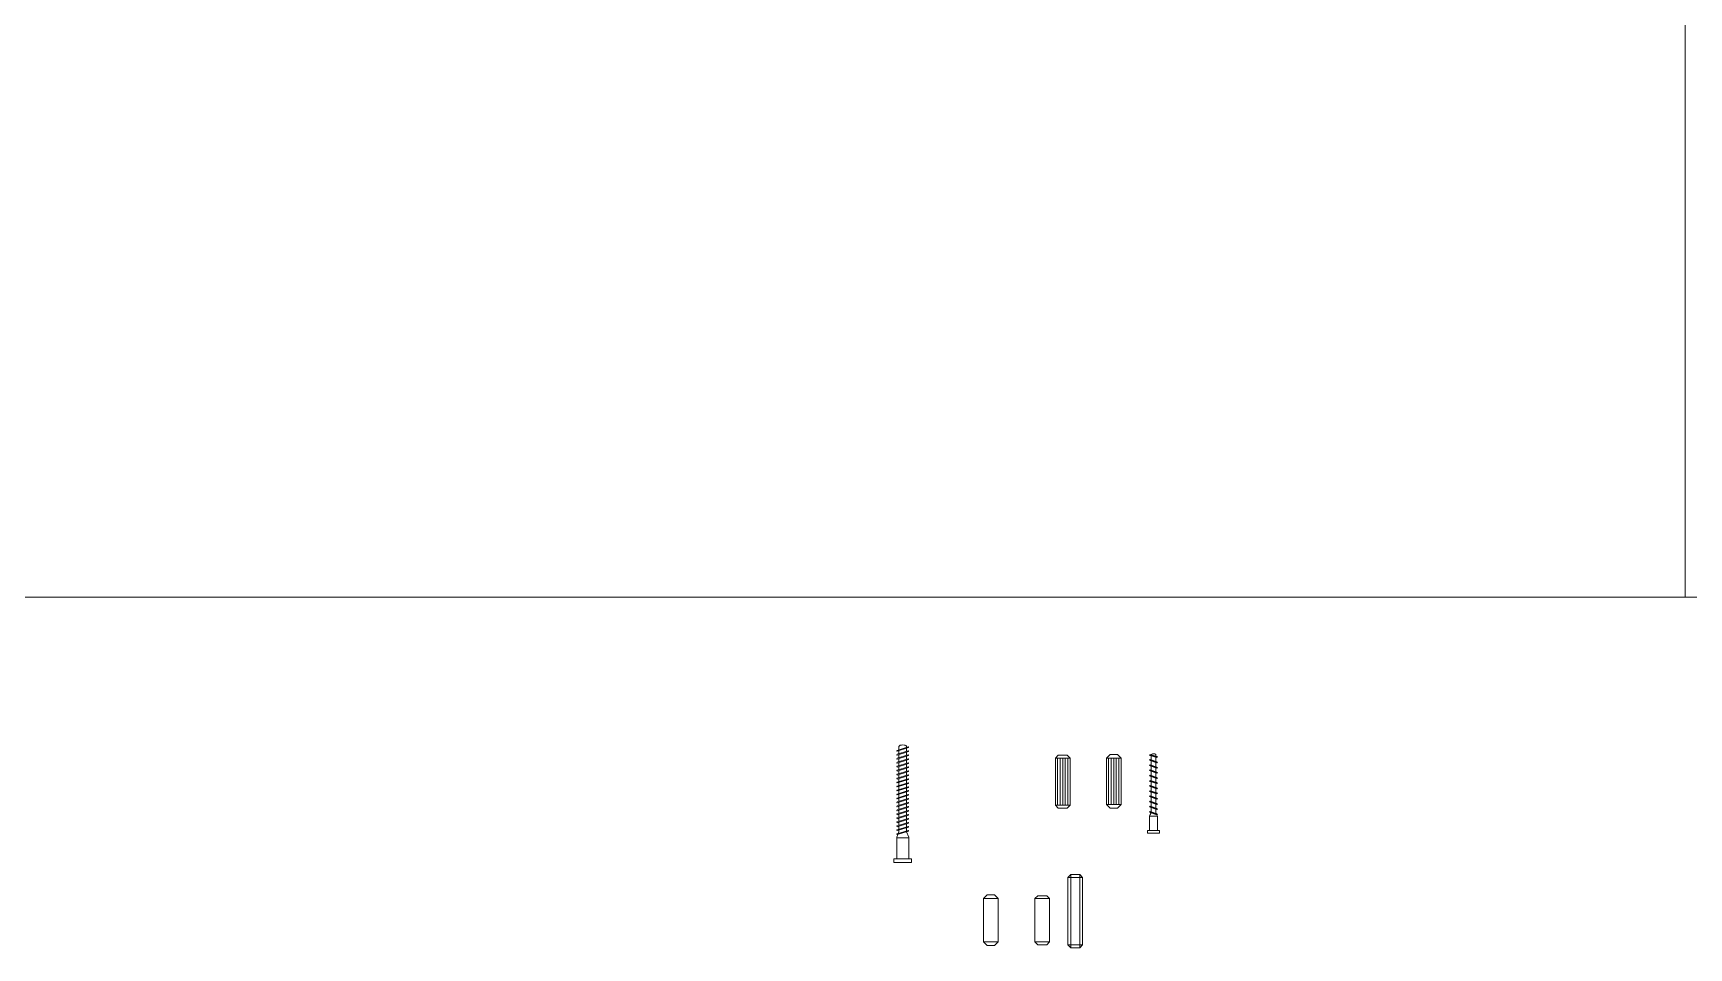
# Model space of a CAD drawing. Header units: centimetres. Extents: x -2268 to 1812, y -1681 to 1458.
# Drawn here: x -343.2 to -286.9, y 119.8 to 150.9 of the extents above; entities that cross this region are included whole.
import ezdxf

# ---------------------------------------------------------------- set-up
doc = ezdxf.new("R2010")
doc.units = ezdxf.units.CM
for name, color, linetype, lineweight in [('0_Num_Penna__7', 7, 'Continuous', 18), ('A-FURN_Num_Penna__252_Num_Penna__252_Num_Penna__3_Num_Penna__252_Num_Penna__252_Num_Penna__252_Num_Penna__252_Num_Penna__252_Num_Penna__252_Num_Penna__252_Num_Penna__252_Num_Penna__252_Num_Penna__252_Num_Penna__252_Num_Penna__240', 240, 'Continuous', 18), ('A-FURN_Num_Penna__252_Num_Penna__252_Num_Penna__3_Num_Penna__252_Num_Penna__252_Num_Penna__252_Num_Penna__252_Num_Penna__252_Num_Penna__252_Num_Penna__252_Num_Penna__252_Num_Penna__252_Num_Penna__252_Num_Penna__252_Num_Penna__3', 3, 'Continuous', 18), ('A-FURN_Num_Penna__252_Num_Penna__252_Num_Penna__3_Num_Penna__252_Num_Penna__252_Num_Penna__252_Num_Penna__252_Num_Penna__252_Num_Penna__252_Num_Penna__252_Num_Penna__252_Num_Penna__252_Num_Penna__252_Num_Penna__252_Num_Penna__5', 5, 'Continuous', 18), ('A-FURN_Num_Penna__252_Num_Penna__252_Num_Penna__3_Num_Penna__252_Num_Penna__252_Num_Penna__252_Num_Penna__252_Num_Penna__252_Num_Penna__252_Num_Penna__252_Num_Penna__252_Num_Penna__252_Num_Penna__252_Num_Penna__252_Num_Penna__7', 7, 'Continuous', 18), ('filatura_Num_Penna__8', 8, 'Continuous', 18), ('PDF _Geometria_Num_Penna__7', 7, 'Continuous', 18), ('PDF2_Geometry_Num_Penna__7_Num_Penna__7_Num_Penna__7_Num_Penna__7_Num_Penna__7_Num_Penna__7_Num_Penna__7_Num_Penna__5', 5, 'Continuous', 18), ('PDF2_Geometry_Num_Penna__7_Num_Penna__7_Num_Penna__7_Num_Penna__7_Num_Penna__7_Num_Penna__7_Num_Penna__7_Num_Penna__7', 7, 'Continuous', 18), ('VITE_Num_Penna__7', 7, 'Continuous', 18)]:
    doc.layers.add(name, color=color, linetype=linetype, lineweight=lineweight)

msp = doc.modelspace()

# ---------------------------------------------------------------- linework, layer by layer
at = {"layer": '0_Num_Penna__7', "color": 7, "linetype": 'Continuous', "lineweight": 18}
for p, q in [((-308.4267, 126.2615), (-308.3267, 126.3615)), ((-308.3267, 126.3615), (-308.0267, 126.3615)), ((-307.9267, 126.2615), (-308.0267, 126.3615)), ((-308.4267, 124.6615), (-308.3267, 124.5615)), ((-307.9267, 124.6615), (-308.0267, 124.5615)), ((-308.3267, 124.5615), (-308.0267, 124.5615)), ((-307.999, 122.1992), (-307.899, 122.2992)), ((-307.999, 122.1992), (-307.999, 119.8992)), ((-307.599, 122.2992), (-307.899, 122.2992)), ((-307.599, 122.2992), (-307.499, 122.1992)), ((-307.499, 121.2992), (-307.499, 122.1992)), ((-309.1215, 121.4762), (-309.0215, 121.5762)), ((-309.0215, 121.5762), (-308.7215, 121.5762)), ((-308.6215, 121.4762), (-308.7215, 121.5762)), ((-307.499, 121.2992), (-307.499, 119.8992)), ((-307.899, 119.9992), (-307.899, 120.2992)), ((-309.1215, 120.0012), (-309.0215, 119.9012)), ((-309.0215, 119.9012), (-308.7215, 119.9012)), ((-308.6215, 120.0012), (-308.7215, 119.9012)), ((-307.999, 119.8992), (-307.899, 119.7992)), ((-307.899, 119.7992), (-307.599, 119.7992)), ((-307.499, 119.8992), (-307.599, 119.7992))]:
    msp.add_line(p, q, dxfattribs=at)
at = {"layer": 'A-FURN_Num_Penna__252_Num_Penna__252_Num_Penna__3_Num_Penna__252_Num_Penna__252_Num_Penna__252_Num_Penna__252_Num_Penna__252_Num_Penna__252_Num_Penna__252_Num_Penna__252_Num_Penna__252_Num_Penna__252_Num_Penna__252_Num_Penna__240', "color": 240, "linetype": 'Continuous', "lineweight": 18}
for p, q in [((-286.9787, 244.3925), (-286.9787, 131.7411)), ((-286.9787, 131.7411), (-399.6301, 131.7411)), ((-286.9787, 131.7411), (-88.9776, 131.7411))]:
    msp.add_line(p, q, dxfattribs=at)
at = {"layer": 'A-FURN_Num_Penna__252_Num_Penna__252_Num_Penna__3_Num_Penna__252_Num_Penna__252_Num_Penna__252_Num_Penna__252_Num_Penna__252_Num_Penna__252_Num_Penna__252_Num_Penna__252_Num_Penna__252_Num_Penna__252_Num_Penna__252_Num_Penna__3', "color": 3, "linetype": 'Continuous', "lineweight": 18}
msp.add_line((-308.3267, 124.5615), (-308.0267, 124.5615), dxfattribs=at)
at = {"layer": 'A-FURN_Num_Penna__252_Num_Penna__252_Num_Penna__3_Num_Penna__252_Num_Penna__252_Num_Penna__252_Num_Penna__252_Num_Penna__252_Num_Penna__252_Num_Penna__252_Num_Penna__252_Num_Penna__252_Num_Penna__252_Num_Penna__252_Num_Penna__5', "color": 5, "linetype": 'Continuous', "lineweight": 18}
for p, q in [((-313.4177, 123.5518), (-313.8294, 123.5518)), ((-313.3236, 122.8302), (-313.9236, 122.8301)), ((-313.9236, 122.7101), (-313.9236, 122.8301)), ((-313.3236, 122.7102), (-313.9236, 122.7101)), ((-313.3236, 122.7101), (-313.3236, 122.8302))]:
    msp.add_line(p, q, dxfattribs=at)
at = {"layer": 'A-FURN_Num_Penna__252_Num_Penna__252_Num_Penna__3_Num_Penna__252_Num_Penna__252_Num_Penna__252_Num_Penna__252_Num_Penna__252_Num_Penna__252_Num_Penna__252_Num_Penna__252_Num_Penna__252_Num_Penna__252_Num_Penna__252_Num_Penna__7', "color": 7, "linetype": 'Continuous', "lineweight": 18}
for p, q in [((-313.8202, 126.4967), (-313.4268, 126.6185)), ((-313.8202, 126.3614), (-313.4268, 126.4832)), ((-313.8202, 126.2261), (-313.4268, 126.3479)), ((-313.4453, 126.3701), (-313.8176, 126.255)), ((-313.4453, 126.6407), (-313.8175, 126.5256)), ((-313.4453, 126.5054), (-313.8176, 126.3903)), ((-313.8202, 126.0908), (-313.4269, 126.2126)), ((-313.8202, 125.9555), (-313.4268, 126.0773)), ((-313.8202, 125.8202), (-313.4269, 125.942)), ((-313.8202, 125.6849), (-313.4269, 125.8067)), ((-313.4453, 126.2348), (-313.8176, 126.1197)), ((-313.4453, 125.9642), (-313.8176, 125.8491)), ((-313.4453, 125.8289), (-313.8176, 125.7138)), ((-313.4453, 126.0995), (-313.8175, 125.9844)), ((-313.8202, 125.5496), (-313.4269, 125.6714)), ((-313.8202, 125.4144), (-313.4269, 125.5361)), ((-313.8202, 125.2791), (-313.4269, 125.4008)), ((-313.8202, 125.1438), (-313.4269, 125.2655)), ((-313.4453, 125.6936), (-313.8176, 125.5785)), ((-313.4453, 125.5584), (-313.8176, 125.4432)), ((-313.4453, 125.4231), (-313.8176, 125.3079)), ((-313.4453, 125.2878), (-313.8176, 125.1726)), ((-313.8202, 125.0085), (-313.4269, 125.1302)), ((-313.8202, 124.8732), (-313.4269, 124.995)), ((-313.8202, 124.7379), (-313.4269, 124.8597)), ((-313.8202, 124.6026), (-313.4269, 124.7244)), ((-313.4453, 125.1525), (-313.8176, 125.0373)), ((-313.4453, 125.0172), (-313.8176, 124.9021)), ((-313.4453, 124.8819), (-313.8176, 124.7668)), ((-313.4453, 124.7466), (-313.8176, 124.6315)), ((-313.8202, 124.4673), (-313.4269, 124.5891)), ((-313.8202, 124.332), (-313.4269, 124.4538)), ((-313.8202, 124.1967), (-313.4269, 124.3185)), ((-313.8202, 124.0614), (-313.4269, 124.1832)), ((-313.4453, 124.6113), (-313.8176, 124.4962)), ((-313.4453, 124.476), (-313.8176, 124.3609)), ((-313.4453, 124.3407), (-313.8176, 124.2256)), ((-313.4453, 124.2054), (-313.8176, 124.0903)), ((-313.4453, 124.0701), (-313.8176, 123.955)), ((-313.8202, 123.9261), (-313.4269, 124.0479)), ((-313.8202, 123.7909), (-313.4269, 123.9126)), ((-313.8202, 123.6556), (-313.4269, 123.7773)), ((-313.4453, 123.9349), (-313.8176, 123.8197)), ((-313.4453, 123.7996), (-313.8176, 123.6844))]:
    msp.add_line(p, q, dxfattribs=at)
at = {"layer": 'filatura_Num_Penna__8', "color": 8, "linetype": 'Continuous', "lineweight": 18}
for p, q in [((-307.999, 122.1992), (-307.499, 122.1992)), ((-307.899, 122.2992), (-307.899, 119.7992)), ((-307.599, 122.2992), (-307.599, 119.7992)), ((-307.499, 119.8992), (-307.999, 119.8992))]:
    msp.add_line(p, q, dxfattribs=at)
at = {"layer": 'PDF _Geometria_Num_Penna__7', "color": 7, "linetype": 'Continuous', "lineweight": 18, "flags": 128}
msp.add_lwpolyline([(-304.9705, 124.3318, -0.0248298), (-304.9495, 124.2829), (-304.9495, 123.792), (-304.9495, 124.2829), (-305.2213, 124.2829), (-305.2213, 123.792), (-305.2213, 124.2829, -0.0598831), (-305.1616, 124.3963), (-305.1616, 126.3851, -0.3177799), (-305.0084, 126.3851), (-305.0084, 124.3963, -0.012634), (-304.9938, 124.3734)], format="xyb", dxfattribs=at)
for points in [[(-304.9495, 126.2985), (-304.9703, 126.3115), (-305.1997, 126.3886), (-305.2213, 126.3669), (-305.1997, 126.3548), (-304.9703, 126.2769), (-304.9495, 126.2985), (-305.2213, 126.3669)], [(-304.9495, 126.1219), (-304.9703, 126.134), (-305.1997, 126.2111), (-305.2213, 126.1903), (-305.1997, 126.1773), (-304.9703, 126.1002), (-304.9495, 126.1219), (-305.2213, 126.1903)], [(-304.9495, 125.9453), (-304.9703, 125.9574), (-305.1997, 126.0344), (-305.2213, 126.0128), (-305.1997, 126.0007), (-304.9703, 125.9236), (-304.9495, 125.9453), (-305.2213, 126.0128)], [(-304.9495, 125.7678), (-304.9703, 125.7808), (-305.1997, 125.8578), (-305.2213, 125.8362), (-305.1997, 125.8241), (-304.9703, 125.747), (-304.9495, 125.7678), (-305.2213, 125.8362)], [(-304.9495, 125.5912), (-304.9703, 125.6033), (-305.1997, 125.6803), (-305.2213, 125.6595), (-305.1997, 125.6466), (-304.9703, 125.5695), (-304.9495, 125.5912), (-305.2213, 125.6595)], [(-304.9495, 125.4145), (-304.9703, 125.4266), (-305.1997, 125.5037), (-305.2213, 125.4821), (-305.1997, 125.4699), (-304.9703, 125.3929), (-304.9495, 125.4145), (-305.2213, 125.4821)], [(-304.9495, 125.2379), (-304.9703, 125.25), (-305.1997, 125.3271), (-305.2213, 125.3054), (-305.1997, 125.2933), (-304.9703, 125.2163), (-304.9495, 125.2379), (-305.2213, 125.3054)], [(-304.9495, 125.0604), (-304.9703, 125.0734), (-305.1997, 125.1505), (-305.2213, 125.1288), (-305.1997, 125.1167), (-304.9703, 125.0396), (-304.9495, 125.0604), (-305.2213, 125.1288)], [(-304.9495, 124.8838), (-304.9703, 124.8959), (-305.1997, 124.973), (-305.2213, 124.9522), (-305.1997, 124.9392), (-304.9703, 124.8621), (-304.9495, 124.8838), (-305.2213, 124.9522)], [(-304.9495, 124.7072), (-304.9703, 124.7193), (-305.1997, 124.7963), (-305.2213, 124.7747), (-305.1997, 124.7626), (-304.9703, 124.6855), (-304.9495, 124.7072), (-305.2213, 124.7747)], [(-304.9495, 124.5305), (-304.9703, 124.5427), (-305.1997, 124.6197), (-305.2213, 124.5981), (-305.1997, 124.586), (-304.9703, 124.5089), (-304.9495, 124.5305), (-305.2213, 124.5981)], [(-304.9495, 124.3531), (-304.9703, 124.366), (-305.1997, 124.4431), (-305.2213, 124.4215), (-305.1997, 124.4093), (-304.9703, 124.3323), (-304.9495, 124.3531), (-305.2213, 124.4215)]]:
    msp.add_lwpolyline(points, dxfattribs=at)
msp.add_lwpolyline([(-304.8854, 123.792), (-305.2854, 123.792), (-305.2854, 123.7106), (-304.8854, 123.7106)], close=True, dxfattribs=at)
at = {"layer": 'PDF2_Geometry_Num_Penna__7_Num_Penna__7_Num_Penna__7_Num_Penna__7_Num_Penna__7_Num_Penna__7_Num_Penna__7_Num_Penna__5', "color": 5, "linetype": 'Continuous', "lineweight": 18, "flags": 128}
for points in [[(-313.8175, 126.5256, 0.1987158), (-313.8202, 126.4967)], [(-313.8175, 126.3903, 0.1992809), (-313.8202, 126.3614)], [(-313.4932, 126.6259), (-313.4932, 126.6556, 0.1995304), (-313.5002, 126.6725, 0.1168771), (-313.539, 126.6965, 0.162888), (-313.7079, 126.6965, 0.1168318), (-313.7469, 126.6725, 0.198418), (-313.7539, 126.6556), (-313.7539, 126.5452)], [(-313.4268, 126.6185, 0.1990067), (-313.4453, 126.6407)], [(-313.4268, 126.4832, 0.1989404), (-313.4453, 126.5054)], [(-313.4268, 126.3479, 0.1989543), (-313.4453, 126.3701)], [(-313.8175, 126.255, 0.1985138), (-313.8202, 126.2261)], [(-313.8175, 126.1197, 0.1996277), (-313.8202, 126.0908)], [(-313.8175, 125.9844, 0.1987158), (-313.8202, 125.9555)], [(-313.8176, 125.8491, 0.1992809), (-313.8202, 125.8202)], [(-313.4269, 126.2126, 0.1988984), (-313.4453, 126.2348)], [(-313.4268, 126.0773, 0.1990067), (-313.4453, 126.0995)], [(-313.4269, 125.942, 0.1989404), (-313.4453, 125.9642)], [(-313.4269, 125.8067, 0.1989543), (-313.4453, 125.8289)], [(-313.8176, 125.7138, 0.1985138), (-313.8202, 125.6849)], [(-313.8176, 125.5785, 0.1996277), (-313.8202, 125.5496)], [(-313.8176, 125.4432, 0.1987158), (-313.8202, 125.4144)], [(-313.8176, 125.3079, 0.1992809), (-313.8202, 125.279)], [(-313.4269, 125.6714, 0.1988984), (-313.4453, 125.6936)], [(-313.4269, 125.5361, 0.1990067), (-313.4453, 125.5584)], [(-313.4269, 125.4008, 0.1989404), (-313.4453, 125.4231)], [(-313.4269, 125.2655, 0.1989543), (-313.4453, 125.2878)], [(-313.8176, 125.1727, 0.1985138), (-313.8202, 125.1438)], [(-313.8176, 125.0373, 0.1996277), (-313.8202, 125.0085)], [(-313.8176, 124.9021, 0.1987158), (-313.8202, 124.8732)], [(-313.8176, 124.7668, 0.1992809), (-313.8202, 124.7379)], [(-313.8176, 124.6315, 0.1985138), (-313.8202, 124.6026)], [(-313.4269, 125.1302, 0.1988984), (-313.4453, 125.1525)], [(-313.4269, 124.995, 0.1990067), (-313.4453, 125.0172)], [(-313.4269, 124.8597, 0.1989404), (-313.4453, 124.8819)], [(-313.4269, 124.7244, 0.1989543), (-313.4453, 124.7466)], [(-313.8176, 124.4962, 0.1996277), (-313.8202, 124.4673)], [(-313.8176, 124.3609, 0.1987158), (-313.8202, 124.332)], [(-313.8176, 124.2256, 0.1992809), (-313.8202, 124.1967)], [(-313.8176, 124.0903, 0.1985138), (-313.8202, 124.0614)], [(-313.4269, 124.5891, 0.1988984), (-313.4453, 124.6113)], [(-313.4269, 124.4538, 0.1990067), (-313.4453, 124.476)], [(-313.4269, 124.3185, 0.1989404), (-313.4453, 124.3407)], [(-313.4269, 124.1832, 0.1989543), (-313.4453, 124.2054)], [(-313.4269, 124.0479, 0.1988984), (-313.4453, 124.0701)], [(-313.8269, 123.5654, 0.0928564), (-313.8294, 123.5518), (-313.8294, 122.8301)], [(-313.8176, 123.955, 0.1996277), (-313.8202, 123.9261)], [(-313.8176, 123.8197, 0.1987158), (-313.8202, 123.7909)], [(-313.8176, 123.6844, 0.1958535), (-313.82, 123.6556)], [(-313.4269, 123.9126, 0.1990067), (-313.4453, 123.9349)], [(-313.4269, 123.7773, 0.1989009), (-313.4453, 123.7996)], [(-313.4177, 122.8301), (-313.4177, 123.5518, 0.0974562), (-313.4205, 123.5661)]]:
    msp.add_lwpolyline(points, format="xyb", dxfattribs=at)
for points in [[(-313.7539, 126.5172), (-313.7539, 126.4099)], [(-313.7539, 126.3819), (-313.7539, 126.2747)], [(-313.4932, 126.4906), (-313.4932, 126.5979)], [(-313.4932, 126.3553), (-313.4932, 126.4626)], [(-313.4932, 126.22), (-313.4932, 126.3273)], [(-313.7539, 126.2466), (-313.7539, 126.1394)], [(-313.7539, 126.1113), (-313.7539, 126.0041)], [(-313.7539, 125.976), (-313.7539, 125.8688)], [(-313.7539, 125.8407), (-313.7539, 125.7335)], [(-313.4932, 126.0847), (-313.4932, 126.192)], [(-313.4932, 125.9494), (-313.4932, 126.0567)], [(-313.4932, 125.8141), (-313.4932, 125.9214)], [(-313.4932, 125.6788), (-313.4932, 125.7862)], [(-313.7539, 125.7054), (-313.7539, 125.5982)], [(-313.7539, 125.5702), (-313.7539, 125.4629)], [(-313.7539, 125.4349), (-313.7539, 125.3276)], [(-313.7539, 125.2996), (-313.7539, 125.1923)], [(-313.4932, 125.5436), (-313.4932, 125.6509)], [(-313.4932, 125.4083), (-313.4932, 125.5156)], [(-313.4932, 125.273), (-313.4932, 125.3803)], [(-313.4932, 125.1377), (-313.4932, 125.245)], [(-313.7539, 125.1643), (-313.7539, 125.057)], [(-313.7539, 125.029), (-313.7539, 124.9217)], [(-313.7539, 124.8937), (-313.7539, 124.7864)], [(-313.7539, 124.7584), (-313.7539, 124.6512)], [(-313.7539, 124.6231), (-313.7539, 124.5159)], [(-313.4932, 125.0024), (-313.4932, 125.1097)], [(-313.4932, 124.8671), (-313.4932, 124.9744)], [(-313.4932, 124.7318), (-313.4932, 124.8391)], [(-313.4932, 124.5965), (-313.4932, 124.7038)], [(-313.7539, 124.4878), (-313.7539, 124.3806)], [(-313.7539, 124.3525), (-313.7539, 124.2453)], [(-313.7539, 124.2172), (-313.7539, 124.11)], [(-313.7539, 124.082), (-313.7539, 123.9747)], [(-313.4932, 124.4612), (-313.4932, 124.5685)], [(-313.4932, 124.3259), (-313.4932, 124.4332)], [(-313.4932, 124.1906), (-313.4932, 124.298)], [(-313.4932, 124.0553), (-313.4932, 124.1627)], [(-313.8269, 123.5654), (-313.7881, 123.6655)], [(-313.7758, 123.6974), (-313.7539, 123.7537)], [(-313.7539, 123.9467), (-313.7539, 123.8394)], [(-313.7539, 123.8114), (-313.7539, 123.7538)], [(-313.7539, 123.7537), (-313.7539, 123.7568)], [(-313.4932, 123.9201), (-313.4932, 124.0274)], [(-313.4932, 123.7848), (-313.4932, 123.8921)], [(-313.4932, 123.7538), (-313.4932, 123.7568)], [(-313.4202, 123.5654), (-313.4932, 123.7538)]]:
    msp.add_lwpolyline(points, dxfattribs=at)
at = {"layer": 'PDF2_Geometry_Num_Penna__7_Num_Penna__7_Num_Penna__7_Num_Penna__7_Num_Penna__7_Num_Penna__7_Num_Penna__7_Num_Penna__7', "color": 7, "linetype": 'Continuous', "lineweight": 18, "flags": 128}
for points in [[(-308.4267, 126.2615), (-308.4267, 124.6615)], [(-308.3527, 126.2615), (-308.3527, 124.6615)], [(-308.2646, 126.2615), (-308.2646, 124.6615)], [(-308.1763, 126.2615), (-308.1763, 124.6615)], [(-308.0881, 126.2615), (-308.0881, 124.6615)], [(-308, 126.2615), (-308, 124.6615)], [(-307.9267, 124.6615), (-307.9267, 126.2615)], [(-306.6914, 126.2615), (-306.6914, 124.6865)], [(-306.6175, 126.2615), (-306.6175, 124.6865)], [(-306.5293, 126.2615), (-306.5293, 124.6865)], [(-306.4411, 126.2615), (-306.4411, 124.6865)], [(-306.3529, 126.2615), (-306.3529, 124.6865)], [(-306.2647, 126.2615), (-306.2647, 124.6865)], [(-306.1914, 124.6865), (-306.1914, 126.2615)]]:
    msp.add_lwpolyline(points, dxfattribs=at)
at = {"layer": 'VITE_Num_Penna__7', "color": 7, "linetype": 'Continuous', "lineweight": 18}
for p, q in [((-306.6914, 126.2615), (-306.5664, 126.3865)), ((-306.3164, 126.3865), (-306.1914, 126.2615)), ((-306.6914, 124.6865), (-306.5664, 124.5615)), ((-306.3164, 124.5615), (-306.1914, 124.6865)), ((-310.8697, 121.4762), (-310.7447, 121.6012)), ((-310.3697, 121.4762), (-310.4947, 121.6012)), ((-310.8697, 120.0012), (-310.7447, 119.8762)), ((-310.4947, 119.8762), (-310.3697, 120.0012))]:
    msp.add_line(p, q, dxfattribs=at)
at = {"layer": 'VITE_Num_Penna__7', "color": 7, "linetype": 'Continuous', "lineweight": 18, "flags": 128}
for points in [[(-306.5664, 126.3865), (-306.3164, 126.3865)], [(-307.9267, 126.2615), (-308.4267, 126.2615)], [(-306.1914, 126.2615), (-306.6914, 126.2615)], [(-307.9267, 124.6615), (-308.4267, 124.6615)], [(-306.1914, 124.6865), (-306.6914, 124.6865)], [(-306.5664, 124.5615), (-306.3164, 124.5615)], [(-310.4947, 121.6012), (-310.7447, 121.6012)], [(-310.3697, 120.0012), (-310.8697, 120.0012)], [(-310.7447, 119.8762), (-310.4947, 119.8762)], [(-308.6215, 120.0012), (-309.1215, 120.0012)]]:
    msp.add_lwpolyline(points, dxfattribs=at)
for points in [[(-310.8697, 120.0012), (-310.3697, 120.0012), (-310.3697, 121.4762), (-310.8697, 121.4762)], [(-309.1215, 120.0012), (-308.6215, 120.0012), (-308.6215, 121.4762), (-309.1215, 121.4762)]]:
    msp.add_lwpolyline(points, close=True, dxfattribs=at)

doc.saveas('drawing.dxf')
